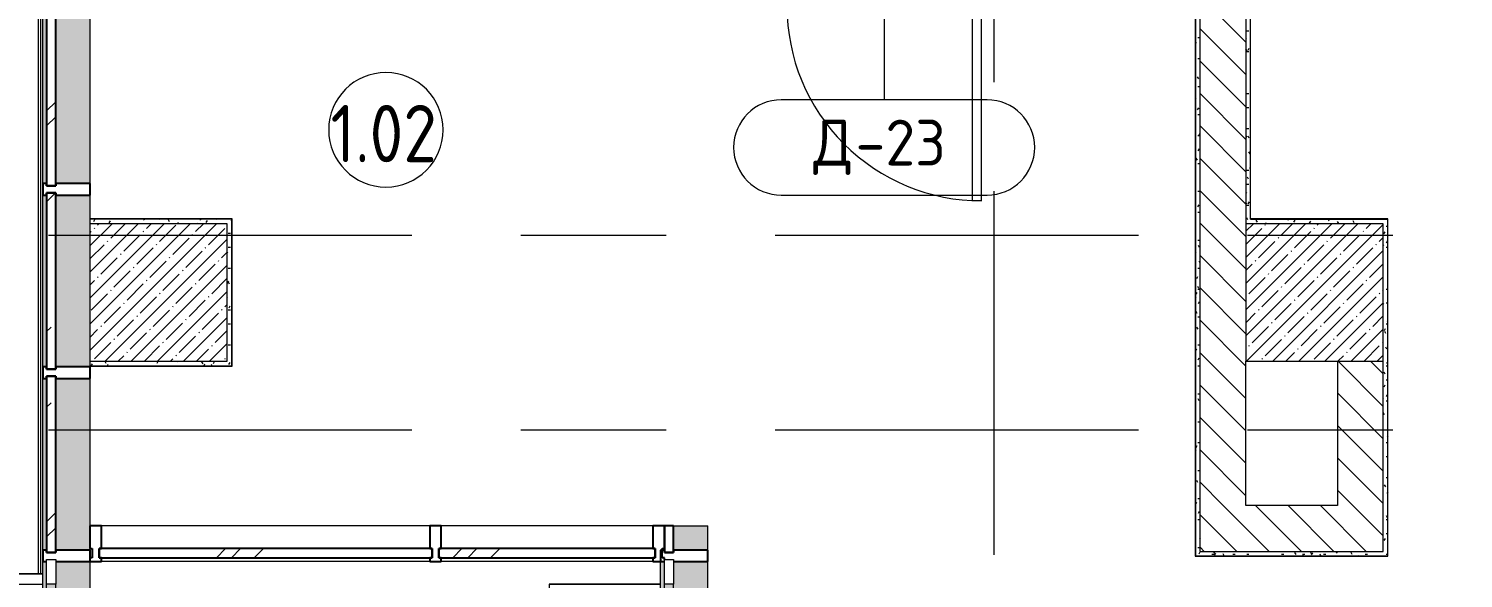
# Model space of a CAD drawing. Header units: millimetres. Extents: x -3708 to 187246, y -8553 to 29000.
# Drawn here: x 3793 to 10060, y 20652 to 23052 of the extents above; entities that cross this region are included whole.
import ezdxf

# ---------------------------------------------------------------- set-up
doc = ezdxf.new("R2010")
doc.units = ezdxf.units.MM
doc.linetypes.add('Осевая', pattern=[3175, 635, -476.25, 1587.5, -476.25])
for name, color, linetype, lineweight in [('A-AREA-IDEN', 7, 'Continuous', 9), ('A-DETL-GENF', 7, 'Continuous', 9), ('A-DOOR-IDEN', 7, 'Continuous', 9), ('A-GLAZ-CURT', 7, 'Continuous', 9), ('A-GLAZ-CURT-1', 7, 'Continuous', 25), ('A-GLAZ-CWMG', 7, 'Continuous', 9), ('A-GLAZ-CWMG-1', 7, 'Continuous', 25), ('A-WALL', 7, 'Continuous', 9), ('I-WALL', 7, 'Continuous', 9), ('S-COLS', 7, 'Continuous', 9), ('Оси-2', 7, 'Осевая', 9)]:
    doc.layers.add(name, color=color, linetype=linetype, lineweight=lineweight)
for name, color, linetype, lineweight, true_color in [('A-DOOR-1', 1, 'Continuous', 9, 0xff0000), ('A-DOOR-2', 1, 'Continuous', 13, 0xff0000), ('A-DOOR-FRAM-1', 1, 'Continuous', 13, 0xff0000), ('A-WALL-1', 7, 'Continuous', 9, 0x3c3c3c), ('A-WALL-FNSH-1', 7, 'Continuous', 9, 0x3c3c3c)]:
    doc.layers.add(name, color=color, linetype=linetype, lineweight=lineweight, true_color=true_color)
doc.styles.add('GOST Common', font='GOST_Common.ttf', dxfattribs={"height": 200})
doc.styles.add('GOST Common_1', font='GOST_Common.ttf', dxfattribs={"width": 0.9, "height": 250})
pattern_1 = [(135, (0, 0), (-70.71068, -70.71068), [])]
pattern_2 = [(0, (0, 0), (121.92, 30.48), [10.058, -81.382, 10.058, -81.382, -487.68]), (0, (0, 0), (121.92, 30.48), [-182.88, 10.058, -172.822, 10.058, -81.382, -213.36]), (0, (0, 0), (121.92, 30.48), [-457.2, 10.058, -50.902, 10.058, -142.342]), (120, (45.72, 15.24), (-87.356454, 90.345817), [10.058, -81.382, 10.058, -81.382, -487.68]), (120, (45.72, 15.24), (-87.356454, 90.345817), [-182.88, 10.058, -172.822, 10.058, -81.382, -213.36]), (120, (45.72, 15.24), (-87.356454, 90.345817), [-457.2, 10.058, -50.902, 10.058, -142.342]), (240, (60.96, 76.2), (-34.563546, -120.825817), [10.058, -81.382, 10.058, -81.382, -487.68]), (240, (60.96, 76.2), (-34.563546, -120.825817), [-182.88, 10.058, -172.822, 10.058, -81.382, -213.36]), (240, (60.96, 76.2), (-34.563546, -120.825817), [-457.2, 10.058, -50.902, 10.058, -142.342])]

# ---------------------------------------------------------------- blocks, each defined once
blk = doc.blocks.new('Системная панель - Стекло - 40мм-V12-План заполнения и маркировки дверных проемов 1 этажа в осях 1-12')
at = {"layer": 'A-GLAZ-CURT'}
h = blk.add_hatch(dxfattribs=at)
h.set_pattern_fill('FP_23', color=256, style=0, pattern_type=2)
h.set_pattern_definition([(135, (22650.12, -3971.1), (-282.843, -282.843), [200, -600]), (135, (22750.12, -4171.1), (-282.843, -282.843), [600, -200]), (135, (22850.12, -3771.1), (-282.843, -282.843), [200, -600])])
h.paths.add_polyline_path([(385, 40), (-385, 40), (-385, 0), (385, 0), (385, 15)])
at = {"layer": 'A-GLAZ-CURT-1'}
for p, q in [((385, 40), (-385, 40)), ((-385, 40), (-385, 0)), ((-385, 0), (385, 0)), ((385, 0), (385, 40))]:
    blk.add_line(p, q, dxfattribs=at)
blk = doc.blocks.new('Прямоугольный импост - Импост структурный с накладкой - 190мм-23186010-План заполнения и маркировки дверных проемов 1 этажа в осях 1-12')
at = {"layer": 'A-GLAZ-CWMG'}
for points in [[(3871.1, 23175.1), (3871.1, 23925.1), (3854.1, 23925.1), (3854.1, 23175.1), (3861.1, 23175.1)], [(4060, 23175.1), (4061.1, 23175.1), (4061.1, 23925.1), (3911.1, 23925.1), (3911.1, 23175.1), (4031.1, 23175.1)]]:
    blk.add_hatch(color=256, dxfattribs=at).paths.add_polyline_path(points)
for p, q in [((3854.1, 23175.1), (3854.1, 23925.1)), ((4061.1, 23175.1), (4061.1, 23925.1))]:
    blk.add_line(p, q, dxfattribs=at)
blk = doc.blocks.new('Системная панель - Стекло - 40мм-23189506-План заполнения и маркировки дверных проемов 1 этажа в осях 1-12')
at = {"layer": 'A-GLAZ-CURT'}
h = blk.add_hatch(dxfattribs=at)
h.set_pattern_fill('FP_34', color=256, style=0, pattern_type=2)
h.set_pattern_definition([(45, (-4927.5, -20642), (-282.843, 282.843), [200, -600]), (45, (-5127.5, -20742), (-282.843, 282.843), [600, -200]), (45, (-4727.5, -20842), (-282.843, 282.843), [200, -600])])
h.paths.add_polyline_path([(717.5, 0), (727.5, 0), (727.5, 40), (-727.5, 40), (-727.5, 0), (12.6, 0)])
at = {"layer": 'A-GLAZ-CURT-1'}
for p, q in [((727.5, 40), (-727.5, 40)), ((-727.5, 40), (-727.5, 0)), ((-727.5, 0), (727.5, 0)), ((727.5, 0), (727.5, 40))]:
    blk.add_line(p, q, dxfattribs=at)
blk = doc.blocks.new('Прямоугольный импост - Импост структурный с накладкой - 160мм-19877844-План заполнения и маркировки дверных проемов 1 этажа в осях 1-12')
at = {"layer": 'A-GLAZ-CWMG-1'}
for p, q in [((-50, 0), (-50, 17)), ((-50, 17), (0, 17)), ((-40, 0), (-50, 0)), ((-40, -40), (-40, 0)), ((0, 0), (-10, 0)), ((-10, 0), (-10, -40)), ((0, 7), (0, 0)), ((-50, -140), (-50, -40)), ((-50, -40), (-40, -40)), ((-10, -40), (0, -40)), ((0, -40), (0, -140)), ((0, -140), (-50, -140))]:
    blk.add_line(p, q, dxfattribs=at)
blk = doc.blocks.new('Прямоугольный импост - Импост структурный с накладкой - 190мм-24242608-План заполнения и маркировки дверных проемов 1 этажа в осях 1-12')
at = {"layer": 'A-GLAZ-CWMG'}
for points in [[(6760, 20775), (6760, 20882), (6610, 20882), (6610, 20775)], [(6570, 20775), (6570, 20782), (6560, 20782), (6560, 20775)]]:
    blk.add_hatch(color=256, dxfattribs=at).paths.add_polyline_path(points)
for p in [(6610, 20882), (6760, 20775)]:
    blk.add_line(p, (6760, 20882), dxfattribs=at)
blk = doc.blocks.new('Прямоугольный импост - Импост структурный с накладкой - 160мм-19877847-План заполнения и маркировки дверных проемов 1 этажа в осях 1-12')
at = {"layer": 'A-GLAZ-CWMG-1'}
for p, q in [((0, 17), (-50, 17)), ((-50, 17), (-50, 0)), ((-50, 0), (-40, 0)), ((-40, 0), (-40, -40)), ((-10, -40), (-10, 0)), ((-10, 0), (0, 0)), ((0, 0), (0, 17)), ((-40, -40), (-50, -40)), ((-50, -40), (-50, -140)), ((0, -40), (-10, -40)), ((0, -140), (0, -40)), ((-50, -140), (0, -140))]:
    blk.add_line(p, q, dxfattribs=at)
blk = doc.blocks.new('Прямоугольный импост - Импост структурный с накладкой - 160мм-23189503-План заполнения и маркировки дверных проемов 1 этажа в осях 1-12')
at = {"layer": 'A-GLAZ-CWMG'}
for p, q in [((5545, 20882), (4110, 20882)), ((5545, 20725), (4110, 20725))]:
    blk.add_line(p, q, dxfattribs=at)
blk = doc.blocks.new('Системная панель - Стекло - 40мм-23998919-План заполнения и маркировки дверных проемов 1 этажа в осях 1-12')
at = {"layer": 'A-GLAZ-CURT'}
h = blk.add_hatch(dxfattribs=at)
h.set_pattern_fill('FP_53', color=256, style=0, pattern_type=2)
h.set_pattern_definition([(135, (21050.12, -3971.1), (-282.843, -282.843), [200, -600]), (135, (21150.12, -4171.1), (-282.843, -282.843), [600, -200]), (135, (21250.12, -3771.1), (-282.843, -282.843), [200, -600])])
h.paths.add_polyline_path([(385, 15), (385, 40), (-385, 40), (-385, 0), (385, 0)])
at = {"layer": 'A-GLAZ-CURT-1'}
for p, q in [((385, 40), (-385, 40)), ((-385, 40), (-385, 0)), ((-385, 0), (385, 0)), ((385, 0), (385, 40))]:
    blk.add_line(p, q, dxfattribs=at)
blk = doc.blocks.new('Прямоугольный импост - Импост структурный с накладкой - 190мм-23188961-План заполнения и маркировки дверных проемов 1 этажа в осях 1-12')
at = {"layer": 'A-GLAZ-CWMG'}
for points in [[(3854.1, 21150.1), (3871.1, 21150.1), (3871.1, 21525.1), (3854.1, 21525.1)], [(4031.1, 21150.1), (4061.1, 21150.1), (4060, 21525.1), (3911.1, 21525.1), (3911.1, 21150.1), (4006.1, 21150.1)]]:
    blk.add_hatch(color=256, dxfattribs=at).paths.add_polyline_path(points)
for p, q in [((3854.1, 21150.1), (3854.1, 21525.1)), ((4061.1, 21150.1), (4061.1, 21525.1))]:
    blk.add_line(p, q, dxfattribs=at)
blk = doc.blocks.new('Прямоугольный импост - Импост структурный с накладкой - 190мм-22862219-План заполнения и маркировки дверных проемов 1 этажа в осях 1-12')
at = {"layer": 'A-GLAZ-CWMG-1'}
for p, q in [((-25, 0), (-25, 17)), ((-25, 17), (25, 17)), ((-15, 0), (-25, 0)), ((-15, -40), (-15, 0)), ((25, 0), (15, 0)), ((15, 0), (15, -40)), ((25, 17), (25, 0)), ((-25, -190), (-25, -40)), ((-25, -40), (-15, -40)), ((15, -40), (25, -40)), ((25, -40), (25, -190)), ((25, -190), (-25, -190))]:
    blk.add_line(p, q, dxfattribs=at)
blk = doc.blocks.new('110_Дверь_СКБ_1Ст_Внутренняя1 - Д-8т 950x2100h_СУ-31746493-План заполнения и маркировки дверных проемов 1 этажа в осях 1-12')
at = {"layer": 'A-DOOR-1'}
blk.add_arc((-412.5, 40), 850, 360, 90, dxfattribs=at)
at = {"layer": 'A-DOOR-2'}
for p, q in [((-412.5, 890), (-372.5, 890)), ((-412.5, 890), (-412.5, 40)), ((-372.5, 40), (-372.5, 890)), ((-412.5, 40), (-372.5, 40))]:
    blk.add_line(p, q, dxfattribs=at)
at = {"layer": 'A-DOOR-FRAM-1'}
for p, q in [((-412.5, 40), (-462.5, 40)), ((-462.5, 40), (-462.5, -40)), ((-412.5, 40), (-412.5, 0)), ((-412.5, 0), (-402.5, 0)), ((-402.5, 0), (-402.5, -40)), ((427.5, 0), (437.5, 0)), ((427.5, 0), (427.5, -40)), ((487.5, 40), (437.5, 40)), ((437.5, 40), (437.5, 0)), ((487.5, 40), (487.5, -40)), ((-402.5, -40), (-462.5, -40)), ((487.5, -40), (427.5, -40))]:
    blk.add_line(p, q, dxfattribs=at)
blk = doc.blocks.new('Прямоугольный импост - Импост структурный с накладкой - 190мм-23190277-План заполнения и маркировки дверных проемов 1 этажа в осях 1-12')
at = {"layer": 'A-GLAZ-CWMG'}
for points in [[(3861.1, 19950.1), (3871.1, 19950.1), (3871.1, 20725.1), (3854.1, 20725.1), (3854.1, 19950.1)], [(4061.1, 19950.1), (4060, 20725.1), (3911.1, 20725.1), (3911.1, 19950.1), (4060, 19950.1)], [(3871.1, 19950.1), (3911.1, 19950.1), (3911.1, 20627.1), (3871.1, 20627.1)]]:
    blk.add_hatch(color=256, dxfattribs=at).paths.add_polyline_path(points)
for p, q in [((3854.1, 19950.1), (3854.1, 20725.1)), ((4061.1, 19950.1), (4061.1, 20725)), ((3871.1, 19950.1), (3871.1, 20627.1)), ((3911.1, 19950.1), (3911.1, 20627.1))]:
    blk.add_line(p, q, dxfattribs=at)
blk = doc.blocks.new('Системная панель - Стекло - 40мм-31929511-План заполнения и маркировки дверных проемов 1 этажа в осях 1-12')
at = {"layer": 'A-GLAZ-CURT-1'}
for p, q in [((58.5, 40), (-58.5, 40)), ((-58.5, 40), (-58.5, 0)), ((-58.5, 0), (58.5, 0)), ((58.5, 0), (58.5, 40))]:
    blk.add_line(p, q, dxfattribs=at)
blk = doc.blocks.new('Прямоугольный импост - Импост структурный с накладкой - 190мм-23188962-План заполнения и маркировки дверных проемов 1 этажа в осях 1-12')
at = {"layer": 'A-GLAZ-CWMG'}
for points in [[(3871.1, 20775.1), (3871.1, 21150.1), (3854.1, 21150.1), (3854.1, 20775.1), (3861.1, 20775.1)], [(4060, 20775.1), (4061.1, 20775.1), (4060, 21150.1), (3911.1, 21150.1), (3911.1, 20775.1), (4031.1, 20775.1)]]:
    blk.add_hatch(color=256, dxfattribs=at).paths.add_polyline_path(points)
for p, q in [((3854.1, 20775.1), (3854.1, 21150.1)), ((4061.1, 20882), (4061.1, 21150.1)), ((4061.1, 20775.1), (4061.1, 20782))]:
    blk.add_line(p, q, dxfattribs=at)
blk = doc.blocks.new('Прямоугольный импост - Импост структурный с накладкой - 190мм-V19-План заполнения и маркировки дверных проемов 1 этажа в осях 1-12')
at = {"layer": 'A-GLAZ-CWMG-1'}
for p, q in [((-25, 0), (-25, 17)), ((-25, 17), (25, 17)), ((-15, 0), (-25, 0)), ((-15, -40), (-15, 0)), ((25, 17), (25, 0)), ((-25, -190), (-25, -40)), ((-25, -40), (-15, -40)), ((25, -40), (25, -190)), ((25, -190), (-25, -190))]:
    blk.add_line(p, q, dxfattribs=at)
blk = doc.blocks.new('Системная панель - Стекло - 40мм-23770450-План заполнения и маркировки дверных проемов 1 этажа в осях 1-12')
at = {"layer": 'A-GLAZ-CURT'}
h = blk.add_hatch(dxfattribs=at)
h.set_pattern_fill('FP_58', color=256, style=0, pattern_type=2)
h.set_pattern_definition([(45, (-6157.5, -20642), (-282.843, 282.843), [200, -600]), (45, (-6357.5, -20742), (-282.843, 282.843), [600, -200]), (45, (-5957.5, -20842), (-282.843, 282.843), [200, -600])])
h.paths.add_polyline_path([(136.8, 0), (472.5, 0), (472.5, 40), (-472.5, 40), (-472.5, 0), (-462.5, 0)])
at = {"layer": 'A-GLAZ-CURT-1'}
for p, q in [((472.5, 40), (-472.5, 40)), ((-472.5, 40), (-472.5, 0)), ((-472.5, 0), (472.5, 0)), ((472.5, 0), (472.5, 40))]:
    blk.add_line(p, q, dxfattribs=at)
blk = doc.blocks.new('Прямоугольный импост - Импост структурный с накладкой - 160мм-23770448-План заполнения и маркировки дверных проемов 1 этажа в осях 1-12')
at = {"layer": 'A-GLAZ-CWMG'}
for p, q in [((6520, 20882), (5595, 20882)), ((6520, 20725), (5595, 20725))]:
    blk.add_line(p, q, dxfattribs=at)
blk = doc.blocks.new('Прямоугольный импост - Импост структурный с накладкой - 160мм-19877843-План заполнения и маркировки дверных проемов 1 этажа в осях 1-12')
at = {"layer": 'A-GLAZ-CWMG-1'}
for p, q in [((-25, 0), (-25, 17)), ((-25, 17), (25, 17)), ((-15, 0), (-25, 0)), ((-15, -40), (-15, 0)), ((25, 0), (15, 0)), ((15, 0), (15, -40)), ((25, 17), (25, 0)), ((-25, -140), (-25, -40)), ((-25, -40), (-15, -40)), ((15, -40), (25, -40)), ((25, -40), (25, -140)), ((25, -140), (-25, -140))]:
    blk.add_line(p, q, dxfattribs=at)
blk = doc.blocks.new('BSC_Колонна _Прямоугольная - 600х600-V51-План заполнения и маркировки дверных проемов 1 этажа в осях 1-12')
at = {"layer": 'S-COLS'}
h = blk.add_hatch(dxfattribs=at)
h.set_pattern_fill('FP_64', color=256, style=0, pattern_type=2)
h.set_pattern_definition([(45, (-4360, -21900), (-57.02463, 57.02463), []), (45, (-4302.975, -21900), (-57.02463, 57.02463), [100.806, -20.161, 3.353, -16.808])])
h.paths.add_polyline_path([(300, -300), (300, 300), (-300, 300), (-300, -300)])
for p, q in [((300, 300), (-300, 300)), ((-300, 300), (-300, -300)), ((300, -300), (300, 300)), ((-300, -300), (300, -300))]:
    blk.add_line(p, q, dxfattribs=at)
blk = doc.blocks.new('Прямоугольный импост - Импост структурный с накладкой - 190мм-32257698-План заполнения и маркировки дверных проемов 1 этажа в осях 1-12')
at = {"layer": 'A-GLAZ-CWMG'}
for points in [[(6553, 16025), (6570, 16025), (6570, 17725), (6553, 17725), (6553, 16123)], [(6610, 16025), (6760, 16025), (6760, 17725), (6610, 17725), (6610, 16123)], [(6570, 16123), (6610, 16123), (6610, 17627), (6570, 17627), (6570, 16681.5)]]:
    blk.add_hatch(color=256, dxfattribs=at).paths.add_polyline_path(points)
for p, q in [((6553, 16025), (6553, 17725)), ((6760, 16025), (6760, 17725)), ((6570, 16123), (6570, 17627)), ((6610, 16123), (6610, 17627))]:
    blk.add_line(p, q, dxfattribs=at)
blk = doc.blocks.new('Дверь_Витражная_остекление_ - ДВН_ДАО_Главный вход_1800 в свету 3-32257949-План заполнения и маркировки дверных проемов 1 этажа в осях 1-12')
at = {"layer": 'A-DETL-GENF'}
for p, q in [((-752, -17), (-752, -504)), ((-707, -504), (-707, -17)), ((815, -17), (815, -1000)), ((860, -1000), (860, -17)), ((-752, -504), (-707, -504)), ((815, -1000), (860, -1000))]:
    blk.add_line(p, q, dxfattribs=at)
at = {"layer": 'A-DOOR-1'}
for p, q in [((-752, -504), (-752, -17)), ((752, -1000), (752, -17))]:
    blk.add_line(p, q, dxfattribs=at)
for centre, radius, start, end in [((-752, 0), 504, 270, 358.05756), ((752, 0), 1000, 180.97682, 270)]:
    blk.add_arc(centre, radius, start, end, dxfattribs=at)
at = {"layer": 'A-DOOR-2'}
for p, q in [((-860, 40), (-752, 40)), ((-860, 0), (-860, 40)), ((-752, 40), (-752, 0)), ((752, 40), (860, 40)), ((752, 0), (752, 40)), ((860, 40), (860, 0)), ((-752, 0), (-860, 0)), ((860, 0), (752, 0))]:
    blk.add_line(p, q, dxfattribs=at)
blk = doc.blocks.new('Системная панель - Стекло - 40мм-V61-План заполнения и маркировки дверных проемов 1 этажа в осях 1-12')
at = {"layer": 'A-GLAZ-CURT'}
h = blk.add_hatch(dxfattribs=at)
h.set_pattern_fill('FP_72', color=256, style=0, pattern_type=2)
h.set_pattern_definition([(135, (21850.12, -3971.1), (-282.843, -282.843), [200, -600]), (135, (21950.12, -4171.1), (-282.843, -282.843), [600, -200]), (135, (22050.12, -3771.1), (-282.843, -282.843), [200, -600])])
h.paths.add_polyline_path([(385, 15), (385, 40), (-385, 40), (-385, 0), (385, 0)])
at = {"layer": 'A-GLAZ-CURT-1'}
for p, q in [((385, 40), (-385, 40)), ((-385, 40), (-385, 0)), ((-385, 0), (385, 0)), ((385, 0), (385, 40))]:
    blk.add_line(p, q, dxfattribs=at)
blk = doc.blocks.new('Прямоугольный импост - Импост структурный с накладкой - 190мм-V62-План заполнения и маркировки дверных проемов 1 этажа в осях 1-12')
at = {"layer": 'A-GLAZ-CWMG'}
for points in [[(3861.1, 21575.1), (3871.1, 21575.1), (3871.1, 22325.1), (3854.1, 22325.1), (3854.1, 21575.1)], [(4006.1, 21575.1), (4061.1, 21575.1), (4060, 22325.1), (3911.1, 22325.1), (3911.1, 21575.1)]]:
    blk.add_hatch(color=256, dxfattribs=at).paths.add_polyline_path(points)
for p, q in [((3854.1, 21575.1), (3854.1, 22325.1)), ((4061.1, 22220), (4061.1, 22325.1)), ((4061.1, 21575.1), (4061.1, 21580))]:
    blk.add_line(p, q, dxfattribs=at)
blk = doc.blocks.new('Прямоугольный импост - Импост структурный с накладкой - 170мм-23186685-План заполнения и маркировки дверных проемов 1 этажа в осях 1-12')
at = {"layer": 'A-GLAZ-CWMG'}
for p, q in [((3836.1, 20672.1), (3836.1, 27150.1)), ((3846.1, 20672.1), (3846.1, 27150.1))]:
    blk.add_line(p, q, dxfattribs=at)
blk = doc.blocks.new('BSC_Колонна _Прямоугольная - 600х600-23998051-План заполнения и маркировки дверных проемов 1 этажа в осях 1-12')
at = {"layer": 'S-COLS'}
h = blk.add_hatch(dxfattribs=at)
h.set_pattern_fill('FP_76', color=256, style=0, pattern_type=2)
h.set_pattern_definition([(45, (-9410, -21900), (-57.02463, 57.02463), []), (45, (-9352.975, -21900), (-57.02463, 57.02463), [100.806, -20.161, 3.353, -16.808])])
h.paths.add_polyline_path([(300, -300), (300, 300), (-300, 300), (-300, -300)])
for p, q in [((300, 300), (-300, 300)), ((-300, 300), (-300, -300)), ((300, -300), (300, 300)), ((-300, -300), (300, -300))]:
    blk.add_line(p, q, dxfattribs=at)
blk = doc.blocks.new('Дверь_Витражная_СКБ_2Ст - ВН-1_ ДВН_ДАО_Главный вход_1800 в свету 3-31912953-План заполнения и маркировки дверных проемов 1 этажа в осях 1-12')
at = {"layer": 'A-DETL-GENF'}
for p, q in [((732, 40), (732, 0)), ((732, 40), (732, 0)), ((-822, -17), (-822, -554)), ((-777, -554), (-777, -17)), ((723, -17), (723, -1000)), ((768, -1000), (768, -17)), ((-822, -554), (-777, -554)), ((723, -1000), (768, -1000))]:
    blk.add_line(p, q, dxfattribs=at)
at = {"layer": 'A-DOOR-1'}
for p, q in [((-822, -554), (-822, -17)), ((732, -1000), (732, -17))]:
    blk.add_line(p, q, dxfattribs=at)
for centre, radius, start, end in [((-822, 0), 554, 270, 358.23287), ((732, 0), 1000, 180.97682, 270)]:
    blk.add_arc(centre, radius, start, end, dxfattribs=at)
at = {"layer": 'A-DOOR-2'}
for p, q in [((-885, 40), (-777, 40)), ((-885, 0), (-885, 40)), ((-777, 40), (-777, 0)), ((777, 40), (885, 40)), ((777, 0), (777, 40)), ((885, 40), (885, 0)), ((-777, 0), (-885, 0)), ((885, 0), (777, 0))]:
    blk.add_line(p, q, dxfattribs=at)
blk = doc.blocks.new('М_двери - Типоразмер_рамка-25223575-План заполнения и маркировки дверных проемов 1 этажа в осях 1-12')
at = {"layer": 'A-DOOR-IDEN'}
for p, q in [((4.496, 2.08), (-4.496, 2.08)), ((-4.496, -2.08), (4.496, -2.08))]:
    blk.add_line(p, q, dxfattribs=at)
for centre, start, end in [((-4.496, 0), 90, 270), ((4.496, 0), 270, 90)]:
    blk.add_arc(centre, 2.08, start, end, dxfattribs=at)
blk = doc.blocks.new('Марка_Помещения - Номер-25198446-План заполнения и маркировки дверных проемов 1 этажа в осях 1-12')
at = {"layer": 'A-AREA-IDEN'}
for start, end in [(360, 180), (180, 360)]:
    blk.add_arc((0, 0), 2.5, start, end, dxfattribs=at)

msp = doc.modelspace()

# ---------------------------------------------------------------- hatches: boundary and pattern name
at = {"layer": 'I-WALL'}
h = msp.add_hatch(dxfattribs=at)
h.set_pattern_fill('FP_86', color=256, style=0, pattern_type=2)
h.set_pattern_definition(pattern_2)
h.paths.add_polyline_path([(9110, 22200), (9130, 22200), (9130, 24300), (9110, 24299), (9110, 22221)])
h = msp.add_hatch(dxfattribs=at)
h.set_pattern_fill('FP_86', color=256, style=0, pattern_type=2)
h.set_pattern_definition(pattern_2)
h.paths.add_polyline_path([(8890, 20750), (8910, 20750), (8910, 23130), (8890, 23130), (8890, 21011.9)])
h = msp.add_hatch(dxfattribs=at)
h.set_pattern_fill('FP_20', color=256, style=0, pattern_type=2)
h.set_pattern_definition(pattern_1)
h.paths.add_polyline_path([(9110, 20970), (9110, 23150), (8910, 23150), (8910, 20970)])
h = msp.add_hatch(dxfattribs=at)
h.set_pattern_fill('FP_86', color=256, style=0, pattern_type=2)
h.set_pattern_definition(pattern_2)
h.paths.add_polyline_path([(4061.1, 22200), (4660, 22200), (4660, 22220), (4060, 22220), (4060, 22200)])
h = msp.add_hatch(dxfattribs=at)
h.set_pattern_fill('FP_86', color=256, style=0, pattern_type=2)
h.set_pattern_definition(pattern_2)
h.paths.add_polyline_path([(4660, 21600), (4680, 21600), (4680, 22220), (4660, 22220), (4660, 22094.5)])
h = msp.add_hatch(dxfattribs=at)
h.set_pattern_fill('FP_86', color=256, style=0, pattern_type=2)
h.set_pattern_definition(pattern_2)
h.paths.add_polyline_path([(9710, 22200), (9710, 22220), (9130, 22220), (9130, 22200)])
h = msp.add_hatch(dxfattribs=at)
h.set_pattern_fill('FP_86', color=256, style=0, pattern_type=2)
h.set_pattern_definition(pattern_2)
h.paths.add_polyline_path([(9730, 20770), (9730, 22220), (9710, 22220), (9710, 20770)])
h = msp.add_hatch(dxfattribs=at)
h.set_pattern_fill('FP_86', color=256, style=0, pattern_type=2)
h.set_pattern_definition(pattern_2)
h.paths.add_polyline_path([(4061.1, 21580), (4680, 21580), (4680, 21600), (4060, 21600), (4060, 21580)])
h = msp.add_hatch(dxfattribs=at)
h.set_pattern_fill('FP_20', color=256, style=0, pattern_type=2)
h.set_pattern_definition(pattern_1)
h.paths.add_polyline_path([(9510, 20970), (9710, 20970), (9710, 21600), (9510, 21600), (9510, 21011.9)])
h = msp.add_hatch(dxfattribs=at)
h.set_pattern_fill('FP_20', color=256, style=0, pattern_type=2)
h.set_pattern_definition(pattern_1)
h.paths.add_polyline_path([(8910, 20770), (9710, 20770), (9710, 20970), (8910, 20970)])
h = msp.add_hatch(dxfattribs=at)
h.set_pattern_fill('FP_86', color=256, style=0, pattern_type=2)
h.set_pattern_definition(pattern_2)
h.paths.add_polyline_path([(9110, 20750), (9730, 20750), (9730, 20770), (8910, 20770), (8910, 20750)])

# ---------------------------------------------------------------- linework, layer by layer
at = {"layer": 'A-DOOR-IDEN'}
msp.add_line((7530, 23190), (7530, 22741.2), dxfattribs=at)
at = {"layer": 'A-WALL'}
for p, q in [((9110, 24320), (9110, 22200)), ((9130, 22220), (9130, 24299)), ((8890, 23130), (8890, 20750)), ((9130, 22220), (9710, 22220))]:
    msp.add_line(p, q, dxfattribs=at)
at = {"layer": 'A-WALL-1'}
for p, q in [((8910, 20770), (8910, 24520)), ((4680, 22220), (4060, 22220)), ((4060, 22220), (4060, 22200)), ((4680, 21580), (4680, 22220)), ((9730, 20750), (9730, 22220)), ((4060, 21600), (4060, 21580)), ((4060, 21580), (4680, 21580)), ((9110, 20970), (9110, 21600)), ((9510, 21600), (9510, 20970)), ((9710, 20770), (9710, 21600)), ((9510, 20970), (9110, 20970)), ((8890, 20750), (9730, 20750)), ((8910, 20770), (9710, 20770))]:
    msp.add_line(p, q, dxfattribs=at)
at = {"layer": 'A-WALL-FNSH-1'}
for p, q in [((9131, 22220), (9131, 24300)), ((8889, 23119), (8889, 20749)), ((4681, 22221), (4060, 22221)), ((4060, 22221), (4060, 22220)), ((4681, 21579), (4681, 22221)), ((9731, 22221), (9130, 22221)), ((9710, 22220), (9730, 22220)), ((9731, 20749), (9731, 22221)), ((4060, 21580), (4060, 21579)), ((4060, 21579), (4681, 21579)), ((8889, 20749), (9731, 20749))]:
    msp.add_line(p, q, dxfattribs=at)
at = {"layer": 'Оси-2'}
for p, q in [((8010, 593.7), (8010, 24898.1)), ((-407.8, 22150), (35810, 22150)), ((-407.8, 21300), (35810, 21300))]:
    msp.add_line(p, q, dxfattribs=at)

# ---------------------------------------------------------------- block references
at = {"layer": 'A-AREA-IDEN', "xscale": 99.99999999999993, "yscale": 99.99999999999993, "zscale": 99.99999999999993}
msp.add_blockref('Марка_Помещения - Номер-25198446-План заполнения и маркировки дверных проемов 1 этажа в осях 1-12', (5353.2, 22610.2), dxfattribs=at)
at = {"layer": 'A-DOOR-1'}
for name, p, rotation in [('110_Дверь_СКБ_1Ст_Внутренняя1 - Д-8т 950x2100h_СУ-31746493-План заполнения и маркировки дверных проемов 1 этажа в осях 1-12', (7542.5, 23190), 180), ('Дверь_Витражная_СКБ_2Ст - ВН-1_ ДВН_ДАО_Главный вход_1800 в свету 3-31912953-План заполнения и маркировки дверных проемов 1 этажа в осях 1-12', (3871.1, 19850.1), 269.9999999999999), ('Дверь_Витражная_остекление_ - ДВН_ДАО_Главный вход_1800 в свету 3-32257949-План заполнения и маркировки дверных проемов 1 этажа в осях 1-12', (6570, 19875), 269.9999999999999)]:
    msp.add_blockref(name, p, dxfattribs=dict(at, rotation=rotation))
at = {"layer": 'A-DOOR-IDEN', "xscale": 99.99999999999993, "yscale": 99.99999999999993, "zscale": 99.99999999999993}
msp.add_blockref('М_двери - Типоразмер_рамка-25223575-План заполнения и маркировки дверных проемов 1 этажа в осях 1-12', (7530, 22533.2), dxfattribs=at)
at = {"layer": 'A-GLAZ-CURT', "rotation": 269.9999999999999}
for name, p in [('Системная панель - Стекло - 40мм-V12-План заполнения и маркировки дверных проемов 1 этажа в осях 1-12', (3871.1, 22750.1)), ('Системная панель - Стекло - 40мм-V61-План заполнения и маркировки дверных проемов 1 этажа в осях 1-12', (3871.1, 21950.1)), ('Системная панель - Стекло - 40мм-23998919-План заполнения и маркировки дверных проемов 1 этажа в осях 1-12', (3871.1, 21150.1)), ('Системная панель - Стекло - 40мм-31929511-План заполнения и маркировки дверных проемов 1 этажа в осях 1-12', (6570, 20823.5))]:
    msp.add_blockref(name, p, dxfattribs=at)
at = {"layer": 'A-GLAZ-CURT'}
for name, p in [('Системная панель - Стекло - 40мм-23189506-План заполнения и маркировки дверных проемов 1 этажа в осях 1-12', (4827.5, 20742)), ('Системная панель - Стекло - 40мм-23770450-План заполнения и маркировки дверных проемов 1 этажа в осях 1-12', (6057.5, 20742))]:
    msp.add_blockref(name, p, dxfattribs=at)
at = {"layer": 'A-GLAZ-CWMG'}
for name, p in [('Прямоугольный импост - Импост структурный с накладкой - 170мм-23186685-План заполнения и маркировки дверных проемов 1 этажа в осях 1-12', (0, 0)), ('Прямоугольный импост - Импост структурный с накладкой - 190мм-23186010-План заполнения и маркировки дверных проемов 1 этажа в осях 1-12', (0, -800)), ('Прямоугольный импост - Импост структурный с накладкой - 190мм-V62-План заполнения и маркировки дверных проемов 1 этажа в осях 1-12', (0, 0)), ('Прямоугольный импост - Импост структурный с накладкой - 190мм-23188961-План заполнения и маркировки дверных проемов 1 этажа в осях 1-12', (0, 0)), ('Прямоугольный импост - Импост структурный с накладкой - 190мм-23188962-План заполнения и маркировки дверных проемов 1 этажа в осях 1-12', (0, 0)), ('Прямоугольный импост - Импост структурный с накладкой - 160мм-23189503-План заполнения и маркировки дверных проемов 1 этажа в осях 1-12', (0, 0)), ('Прямоугольный импост - Импост структурный с накладкой - 160мм-23770448-План заполнения и маркировки дверных проемов 1 этажа в осях 1-12', (0, 0)), ('Прямоугольный импост - Импост структурный с накладкой - 190мм-24242608-План заполнения и маркировки дверных проемов 1 этажа в осях 1-12', (0, 0)), ('Прямоугольный импост - Импост структурный с накладкой - 190мм-23190277-План заполнения и маркировки дверных проемов 1 этажа в осях 1-12', (0, 0)), ('Прямоугольный импост - Импост структурный с накладкой - 190мм-32257698-План заполнения и маркировки дверных проемов 1 этажа в осях 1-12', (0, 3000))]:
    msp.add_blockref(name, p, dxfattribs=at)
at = {"layer": 'A-GLAZ-CWMG', "extrusion": (0, 0, -1)}
for name, p, rotation in [('Прямоугольный импост - Импост структурный с накладкой - 190мм-22862219-План заполнения и маркировки дверных проемов 1 этажа в осях 1-12', (-3871.1, 22350.1), 270.0000000000001), ('Прямоугольный импост - Импост структурный с накладкой - 190мм-22862219-План заполнения и маркировки дверных проемов 1 этажа в осях 1-12', (-3871.1, 21550.1), 270.0000000000001), ('Прямоугольный импост - Импост структурный с накладкой - 160мм-19877843-План заполнения и маркировки дверных проемов 1 этажа в осях 1-12', (-5570, 20742), 180), ('Прямоугольный импост - Импост структурный с накладкой - 160мм-19877844-План заполнения и маркировки дверных проемов 1 этажа в осях 1-12', (-6570, 20742), 180), ('Прямоугольный импост - Импост структурный с накладкой - 190мм-V19-План заполнения и маркировки дверных проемов 1 этажа в осях 1-12', (-3871.1, 20750.1), 270.0000000000001), ('Прямоугольный импост - Импост структурный с накладкой - 190мм-V19-План заполнения и маркировки дверных проемов 1 этажа в осях 1-12', (-6570, 20750), 270.0000000000001)]:
    msp.add_blockref(name, p, dxfattribs=dict(at, rotation=rotation))
at = {"layer": 'A-GLAZ-CWMG', "rotation": 180}
msp.add_blockref('Прямоугольный импост - Импост структурный с накладкой - 160мм-19877847-План заполнения и маркировки дверных проемов 1 этажа в осях 1-12', (4060, 20742), dxfattribs=at)
at = {"layer": 'S-COLS'}
for name, p in [('BSC_Колонна _Прямоугольная - 600х600-V51-План заполнения и маркировки дверных проемов 1 этажа в осях 1-12', (4360, 21900)), ('BSC_Колонна _Прямоугольная - 600х600-23998051-План заполнения и маркировки дверных проемов 1 этажа в осях 1-12', (9410, 21900))]:
    msp.add_blockref(name, p, dxfattribs=at)

# ---------------------------------------------------------------- texts
at = {"layer": 'A-AREA-IDEN', "insert": (5111.3, 22718.8), "char_height": 250, "width": 606.076, "attachment_point": 1, "style": 'GOST Common_1'}
msp.add_mtext('1.02', dxfattribs=at)
at = {"layer": 'A-DOOR-IDEN', "char_height": 200, "attachment_point": 1, "style": 'GOST Common'}
for s, insert, width in [('\\fGOST Common|b0|i0|c204|p34|;Д', (7219.8, 22654.4), 224.472), ('-23', (7405, 22654.4), 521.097)]:
    msp.add_mtext(s, dxfattribs=dict(at, insert=insert, width=width))

doc.saveas('drawing.dxf')
